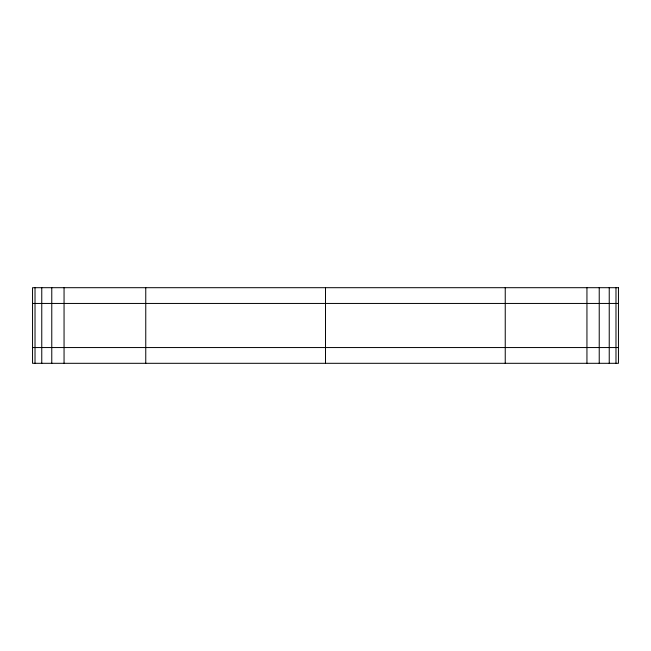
<?xml version="1.0" encoding="UTF-8"?>
<svg xmlns="http://www.w3.org/2000/svg" width="651" height="651" viewBox="0 0 651 651"><rect width="100%" height="100%" fill="white"/><g stroke="black" fill="none" stroke-linecap="round" stroke-linejoin="round"><path stroke-width="0.98" d="M32.55 303.447L618.45 303.447M32.55 347.553L618.45 347.553M615.984 287.693L615.984 363.307M609.238 287.693L609.238 363.307M599.229 287.693L599.229 363.307M586.942 287.693L586.942 363.307M505.241 287.693L505.241 363.307M325.5 287.693L325.5 363.307M145.759 287.693L145.759 363.307M64.058 287.693L64.058 363.307M51.771 287.693L51.771 363.307M41.762 287.693L41.762 363.307M35.016 287.693L35.016 363.307M618.45 287.693L32.55 287.693L32.55 363.307L618.45 363.307L618.45 287.693"/></g></svg>
